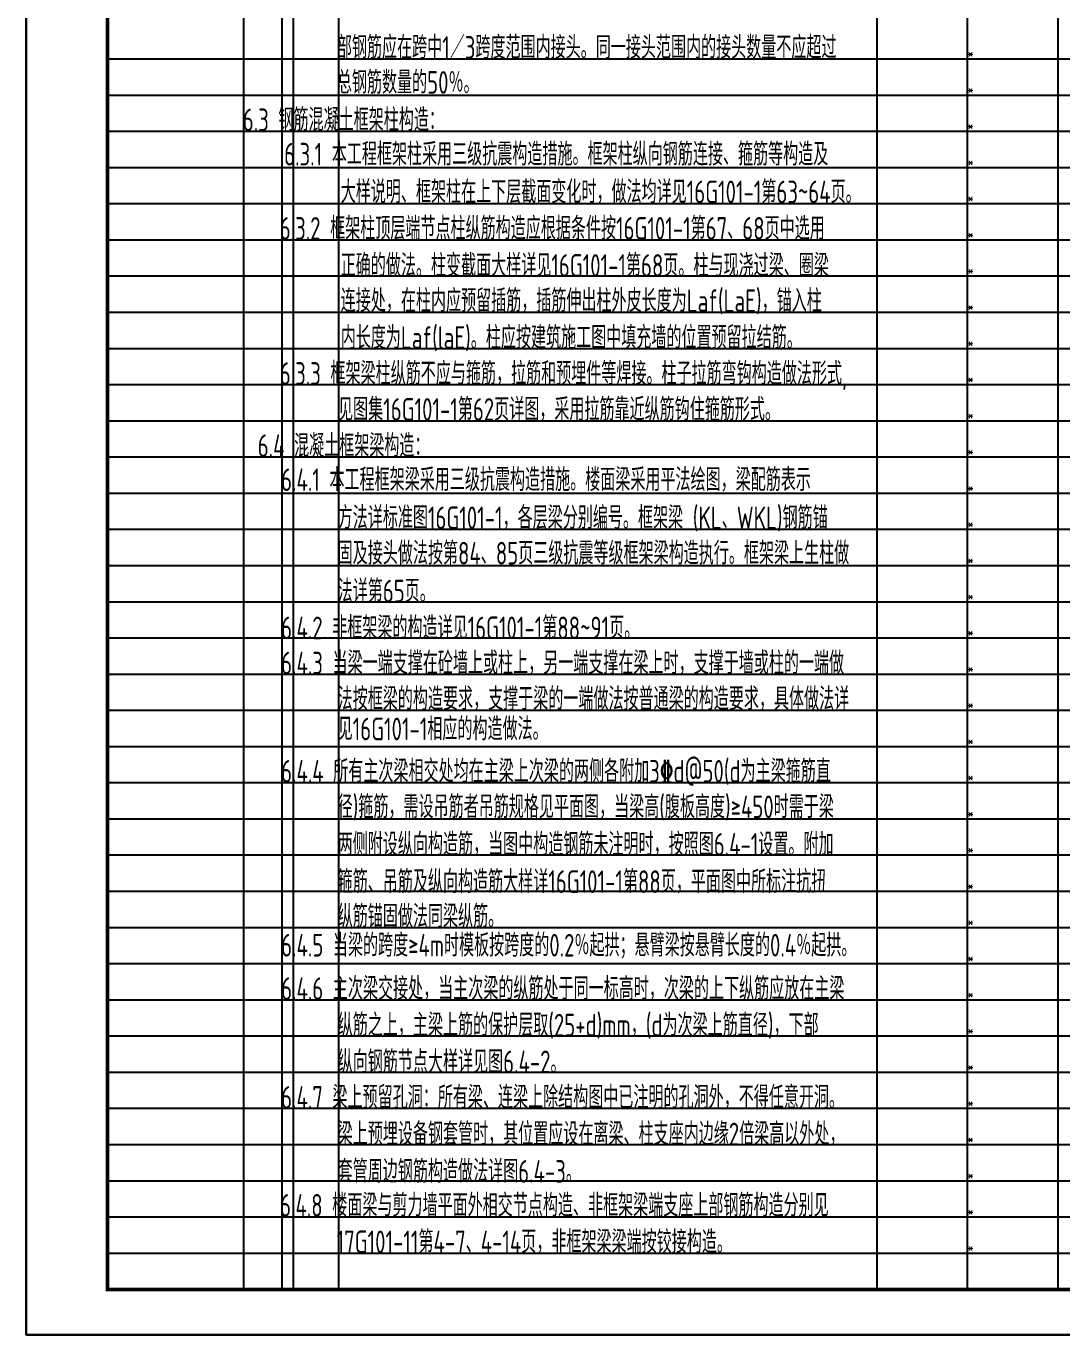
# Model space of a CAD drawing. Extents: x -502255 to 1362592, y -400300 to 332622.
# Drawn here: x 53742 to 76631, y 160126 to 189056 of the extents above; entities that cross this region are included whole.
import ezdxf
from ezdxf.enums import TextEntityAlignment as Align

# ---------------------------------------------------------------- set-up
doc = ezdxf.new("R2010")
doc.units = 0
doc.header["$LTSCALE"] = 1000
doc.header["$MEASUREMENT"] = 0
for name, color, linetype in [('ECA_TK', 7, 'Continuous'), ('STEL_BOLT', 1, 'Continuous'), ('TEXT', 53, 'Continuous'), ('tk', 7, 'Continuous')]:
    doc.layers.add(name, color=color, linetype=linetype)
doc.styles.add('TSSD_Label', font='tssdeng2.shx', dxfattribs={"width": 0.7, "bigfont": 'tssdchn.shx'})
doc.styles.add('TSSD_Norm', font='tssdeng.shx', dxfattribs={"bigfont": 'hztxt.shx'})

# ---------------------------------------------------------------- blocks, each defined once
blk = doc.blocks.new('A1_总说明分栏线')
at = {"layer": 'Defpoints', "color": 8, "lineweight": -3}
for p, q in [((4800, 54600), (4800, 1000)), ((5650, 54600), (5650, 1000)), ((5900, 54600), (5900, 1000)), ((6900, 54600), (6900, 1000)), ((18800, 54600), (18800, 1000)), ((20800, 54600), (20800, 1000)), ((22800, 54600), (22800, 1000)), ((76500, 28200), (1800, 28200)), ((76500, 27400), (1800, 27400)), ((76500, 26600), (1800, 26600)), ((76500, 25800), (1800, 25800)), ((76500, 25000), (1800, 25000)), ((76500, 24200), (1800, 24200)), ((76500, 23400), (1800, 23400)), ((76500, 22600), (1800, 22600)), ((76500, 21800), (1800, 21800)), ((76500, 21000), (1800, 21000)), ((76500, 20200), (1800, 20200)), ((76500, 19400), (1800, 19400)), ((76500, 18600), (1800, 18600)), ((76500, 17800), (1800, 17800)), ((76500, 17000), (1800, 17000)), ((76500, 16200), (1800, 16200)), ((76500, 15400), (1800, 15400)), ((76500, 14600), (1800, 14600)), ((76500, 13800), (1800, 13800)), ((76500, 13000), (1800, 13000)), ((76500, 12200), (1800, 12200)), ((76500, 11400), (1800, 11400)), ((76500, 10600), (1800, 10600)), ((76500, 9800), (1800, 9800)), ((76500, 9000), (1800, 9000)), ((76500, 8200), (1800, 8200)), ((76500, 7400), (1800, 7400)), ((76500, 6600), (1800, 6600)), ((76500, 5800), (1800, 5800)), ((76500, 5000), (1800, 5000)), ((76500, 4200), (1800, 4200)), ((76500, 3400), (1800, 3400)), ((76500, 2600), (1800, 2600)), ((76500, 2600), (1800, 2600)), ((76500, 1800), (1800, 1800))]:
    blk.add_line(p, q, dxfattribs=at)
at = {"color": 8, "lineweight": -3, "style": 'TSSD_Norm', "width": 0.8}
for p in [(20800, 28200), (20800, 27400), (20800, 26600), (20800, 25800), (20800, 25000), (20800, 24200), (20800, 23400), (20800, 22600), (20800, 21800), (20800, 21000), (20800, 20200), (20800, 19400), (20800, 18600), (20800, 17800), (20800, 17000), (20800, 16200), (20800, 15400), (20800, 14600), (20800, 13800), (20800, 13000), (20800, 12200), (20800, 11400), (20800, 10600), (20800, 9800), (20800, 9000), (20800, 8200), (20800, 7400), (20800, 6600), (20800, 5800), (20800, 5000), (20800, 4200), (20800, 3400), (20800, 2600), (20800, 1800)]:
    blk.add_text('*', height=273, dxfattribs=at).set_placement(p)
blk = doc.blocks.new('10B_A1')
at = {"layer": 'ECA_TK'}
blk.add_lwpolyline([(0, 0), (841, 0), (841, 594), (0, 594)], close=True, dxfattribs=at)
at = {"layer": 'ECA_TK', "const_width": 0.8}
blk.add_lwpolyline([(831, 10), (831, 584), (18, 584), (18, 10)], close=True, dxfattribs=at)

msp = doc.modelspace()

# ---------------------------------------------------------------- linework, layer by layer
at = {"layer": 'STEL_BOLT'}
msp.add_lwpolyline([(53741.8, 219526.2), (137841.8, 219526.2), (137841.8, 160126.2), (53741.8, 160126.2)], close=True, dxfattribs=at)

# ---------------------------------------------------------------- block references
at = {"layer": 'Defpoints'}
msp.add_blockref('A1_总说明分栏线', (53741.8, 160126.2), dxfattribs=at)
at = {"layer": 'tk', "xscale": 100, "yscale": 100, "zscale": 100}
msp.add_blockref('10B_A1', (53741.8, 160126.2), dxfattribs=at)

# ---------------------------------------------------------------- texts
at = {"layer": 'TEXT', "style": 'TSSD_Label', "width": 0.7}
for s, p in [('部钢筋应在跨中1／3跨度范围内接头。同一接头范围内的接头数量不应超过', (60608.8, 188335)), ('总钢筋数量的50％。', (60608.8, 187561.4)), ('6.3 钢筋混凝土框架柱构造：', (58529.5, 186735.2)), ('大样说明、框架柱在上下层截面变化时，做法均详见16G101-1第63~64页。', (60693.6, 185141.8)), ('6.3.2 框架柱顶层端节点柱纵筋构造应根据条件按16G101-1第67、68页中选用', (59346.9, 184335.2)), ('正确的做法。柱变截面大样详见16G101-1第68页。柱与现浇过梁、圈梁', (60693.6, 183515.1)), ('连接处，在柱内应预留插筋，插筋伸出柱外皮长度为Laf(LaE)，锚入柱', (60693.6, 182735.2)), ('内长度为Laf(laE)。柱应按建筑施工图中填充墙的位置预留拉结筋。', (60693.6, 181920.9)), ('6.3.3 框架梁柱纵筋不应与箍筋，拉筋和预埋件等焊接。柱子拉筋弯钩构造做法形式,', (59346.8, 181127.2)), ('见图集16G101-1第62页详图，采用拉筋靠近纵筋钩住箍筋形式。', (60635.1, 180332.9)), ('6.4 混凝土框架梁构造：', (58859.3, 179531.2)), ('方法详标准图16G101-1，各层梁分别编号。框架梁 (KL、WKL)钢筋锚', (60626.1, 177937.2)), ('法详第65页。', (60626.1, 176317.9)), ('6.4.2 非框架梁的构造详见16G101-1第88~91页。', (59376.1, 175504.4)), ('6.4.3 当梁一端支撑在砼墙上或柱上，另一端支撑在梁上时，支撑于墙或柱的一端做', (59376.1, 174727.1)), ('法按框梁的构造要求，支撑于梁的一端做法按普通梁的构造要求，具体做法详', (60626.1, 173934.6)), ('6.4.4 所有主次梁相交处均在主梁上次梁的两侧各附加3\x84d@50(d为主梁箍筋直', (59376.1, 172334.3)), ('径)箍筋，需设吊筋者吊筋规格见平面图，当梁高(腹板高度)≥450时需于梁', (60626.1, 171547.2)), ('两侧附设纵向构造筋，当图中构造钢筋未注明时，按照图6.4-1设置。附加', (60626.1, 170718.8)), ('箍筋、吊筋及纵向构造筋大样详16G101-1第88页，平面图中所标注抗扭', (60626.1, 169894.4)), ('纵筋锚固做法同梁纵筋。', (60626.1, 169128.5)), ('6.4.6 主次梁交接处，当主次梁的纵筋处于同一标高时，次梁的上下纵筋应放在主梁', (59376.6, 167528.6)), ('纵筋之上，主梁上筋的保护层取(25+d)mm，(d为次梁上筋直径)，下部', (60626.6, 166722.5)), ('纵向钢筋节点大样详见图6.4-2。', (60626.6, 165910.2)), ('6.4.7 梁上预留孔洞：所有梁、连梁上除结构图中已注明的孔洞外，不得任意开洞。', (59376.6, 165124.6)), ('梁上预埋设备钢套管时，其位置应设在离梁、柱支座内边缘2倍梁高以外处，', (60626.6, 164316)), ('套管周边钢筋构造做法详图6.4-3。', (60626.6, 163489.7)), ('6.4.8 楼面梁与剪力墙平面外相交节点构造、非框架梁端支座上部钢筋构造分别见', (59352.7, 162739.5)), ('17G101-11第4-7、4-14页，非框架梁梁端按铰接构造。', (60602.7, 161930.9))]:
    msp.add_text(s, height=500, dxfattribs=at).set_placement(p)
at = {"layer": 'TEXT', "color": 1, "style": 'TSSD_Label', "width": 0.7}
for s, p in [('6.3.1 本工程框架柱采用三级抗震构造措施。框架柱纵向钢筋连接、箍筋等构造及', (59443.6, 185975.3)), ('6.4.1 本工程框架梁采用三级抗震构造措施。楼面梁采用平法绘图，梁配筋表示', (59376.1, 178779.4)), ('固及接头做法按第84、85页三级抗震等级框架梁构造执行。框架梁上生柱做', (60626.1, 177155.3))]:
    msp.add_text(s, height=500, dxfattribs=at).set_placement(p)
at = {"layer": 'TEXT', "style": 'TSSD_Label', "width": 0.7}
for s, p in [('见16G101-1相应的构造做法。', (60626.1, 173119.5)), ('6.4.5 当梁的跨度≥4m时模板按跨度的0.2％起拱；悬臂梁按悬臂长度的0.4％起拱。', (59376.6, 168338.7))]:
    msp.add_text(s, height=500, dxfattribs=at).set_placement(p, align=Align.BOTTOM_LEFT)

doc.saveas('drawing.dxf')
